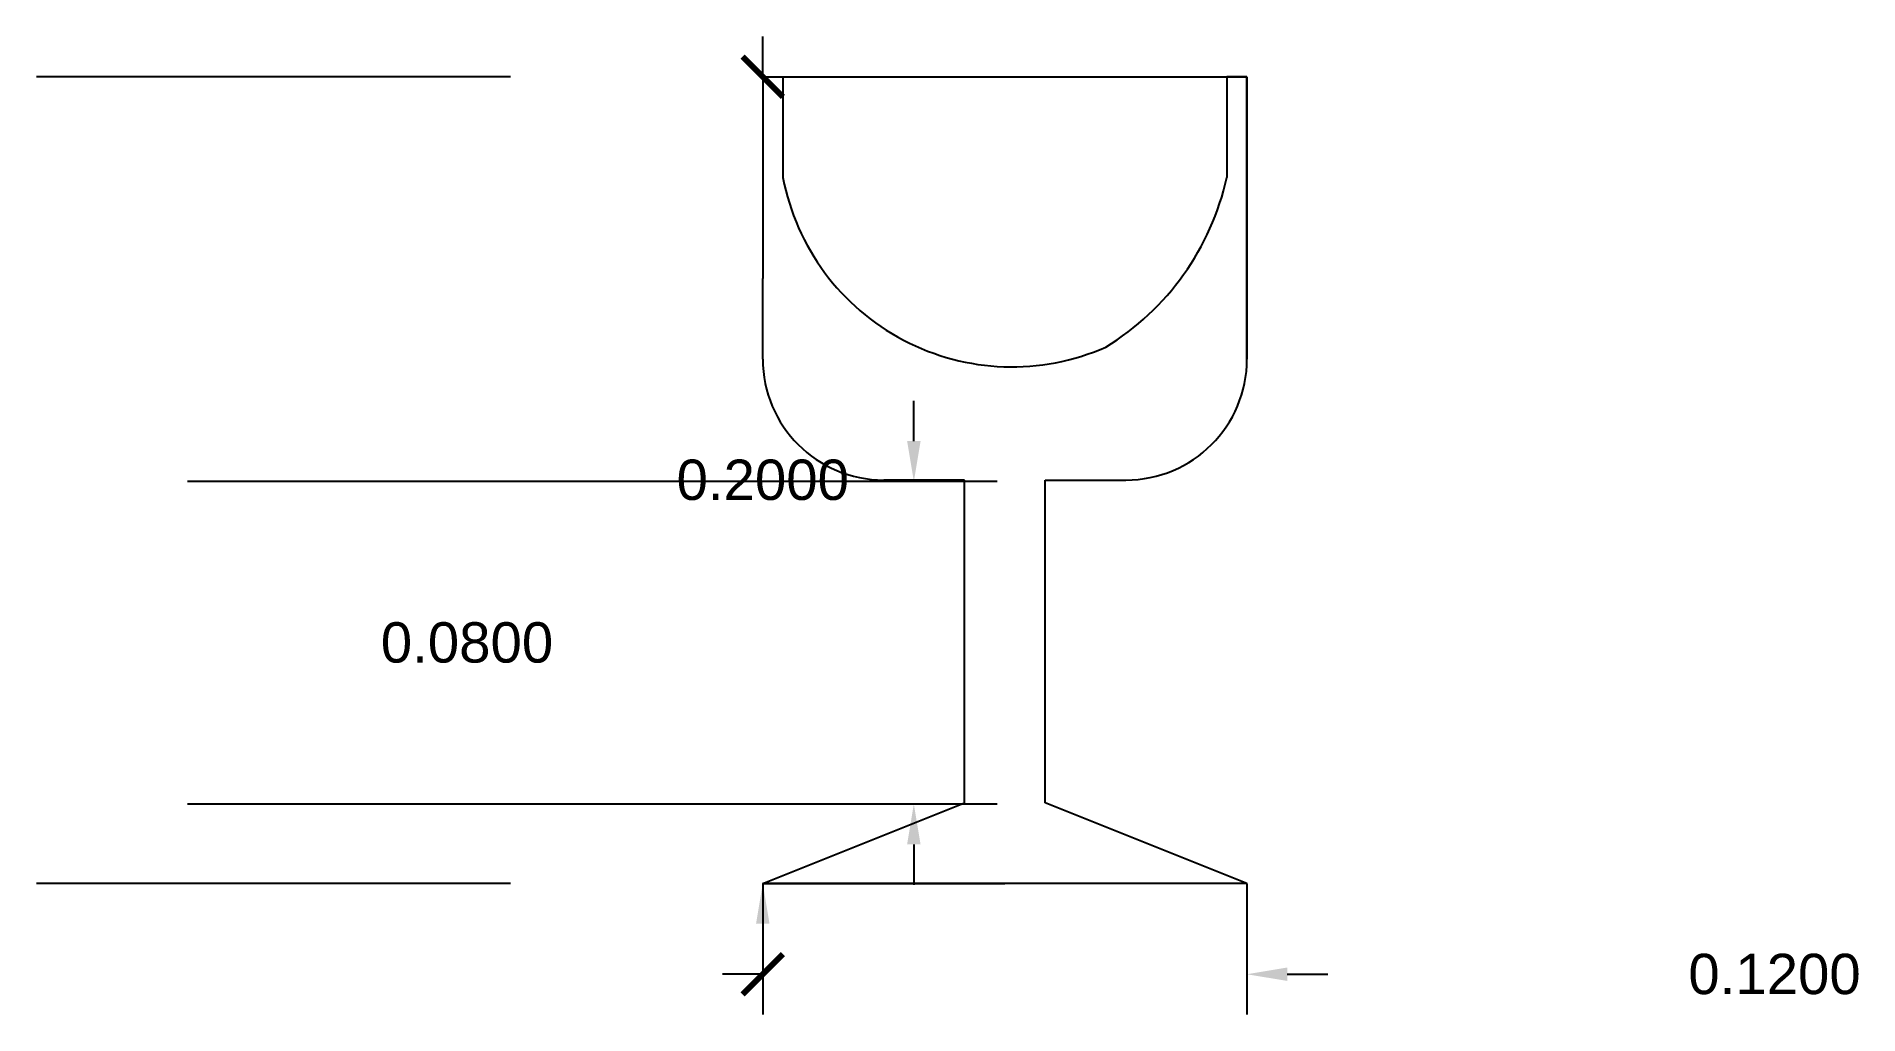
# Model space of a CAD drawing. Header units: inches. Extents: x 20.207 to 20.659, y 9.709 to 9.952.
import ezdxf

# ---------------------------------------------------------------- set-up
doc = ezdxf.new("R2010")
doc.units = ezdxf.units.IN
doc.header["$MEASUREMENT"] = 0
doc.styles.get("Standard").update_dxf_attribs({"font": 'arial.ttf'})
doc.dimstyles.get("Standard").update_dxf_attribs({"dimtxt": 0.18, "dimasz": 0.18, "dimexe": 0.18, "dimexo": 0.0625, "dimgap": 0.09, "dimtad": 0, "dimtih": 1, "dimtoh": 1, "dimdec": 4, "dimzin": 0, "dimdsep": 46, "dimtxsty": 'Standard', "dimcen": 0.09, "dimadec": 0, "dimazin": 0, "dimtfac": 1, "dimtdec": 4, "dimtofl": 0, "dimtmove": 0, "dimatfit": 3, "dimfxl": 1, "dimtolj": 1, "dimtzin": 0, "dimarcsym": 0})

# ---------------------------------------------------------------- blocks, each defined once
blk = doc.blocks.new('_ArchTick')
at = {"color": 0, "linetype": 'ByBlock', "const_width": 0.15}
blk.add_lwpolyline([(-0.5, -0.5), (0.5, 0.5)], dxfattribs=at)
blk = doc.blocks.new('*D2')
at = {"color": 0, "lineweight": -2, "transparency": 16777216}
for p, q in [((20.38738308867125, 9.941868990681506), (20.38738308867125, 9.951868990681506)), ((20.32488308867118, 9.941868990681506), (20.20738308867111, 9.941868990681506)), ((20.32488308867118, 9.741868990681507), (20.20738308867111, 9.741868990681507)), ((20.38738308867125, 9.731868990681507), (20.38738308867125, 9.721868990681507))]:
    blk.add_line(p, q, dxfattribs=at)
at = {"color": 0, "transparency": 16777216}
blk.add_solid([(20.38571642200458, 9.731868990681507), (20.38904975533791, 9.731868990681507), (20.38738308867125, 9.741868990681507)], dxfattribs=at)
at = {"layer": 'Defpoints', "color": 0, "transparency": 16777216}
for p in [(20.38738308867118, 9.941868990681506), (20.38738308867118, 9.741868990681507), (20.38738308867125, 9.741868990681507)]:
    blk.add_point(p, dxfattribs=at)
at = {"color": 0, "lineweight": -2, "transparency": 16777216, "xscale": 0.01, "yscale": 0.01, "zscale": 0.01, "rotation": 270}
blk.add_blockref('_ArchTick', (20.38738308867125, 9.941868990681506), dxfattribs=at)
at = {"color": 0, "transparency": 16777216, "insert": (20.38738308867125, 9.841868990681498), "char_height": 0.01, "attachment_point": 5}
blk.add_mtext('\\A1;0.2000', dxfattribs=at)
blk = doc.blocks.new('*D4')
at = {"color": 0, "lineweight": -2, "transparency": 16777216}
for p, q in [((20.38738308867122, 9.741868990681523), (20.38738308867122, 9.709328324455312)), ((20.50738308867117, 9.741868990681503), (20.50738308867117, 9.709328324455312)), ((20.38738308867122, 9.719328324455311), (20.37738308867122, 9.719328324455311)), ((20.51738308867117, 9.719328324455311), (20.52738308867117, 9.719328324455311))]:
    blk.add_line(p, q, dxfattribs=at)
at = {"color": 0, "transparency": 16777216}
blk.add_solid([(20.51738308867117, 9.720994991121978), (20.51738308867117, 9.717661657788645), (20.50738308867117, 9.719328324455311)], dxfattribs=at)
at = {"layer": 'Defpoints', "color": 0, "transparency": 16777216}
for p in [(20.38738308867122, 9.741868990681523), (20.50738308867117, 9.741868990681503), (20.50738308867117, 9.719328324455311)]:
    blk.add_point(p, dxfattribs=at)
at = {"color": 0, "lineweight": -2, "transparency": 16777216, "xscale": 0.01, "yscale": 0.01, "zscale": 0.01}
blk.add_blockref('_ArchTick', (20.38738308867122, 9.719328324455311), dxfattribs=at)
at = {"color": 0, "transparency": 16777216, "insert": (20.63812319781169, 9.719328324455311), "char_height": 0.01, "attachment_point": 5}
blk.add_mtext('\\A1;0.1200', dxfattribs=at)
blk = doc.blocks.new('*D5')
at = {"color": 0, "lineweight": -2, "transparency": 16777216}
for p, q in [((20.42482726442243, 9.851537076051757), (20.42482726442243, 9.861537076051757)), ((20.4454830162521, 9.841537076051758), (20.24482726442243, 9.841537076051758)), ((20.4454830162521, 9.761537076051757), (20.24482726442243, 9.761537076051757)), ((20.42482726442243, 9.751537076051758), (20.42482726442243, 9.741537076051758))]:
    blk.add_line(p, q, dxfattribs=at)
at = {"color": 0, "transparency": 16777216}
for points in [[(20.42316059775576, 9.851537076051757), (20.42649393108909, 9.851537076051757), (20.42482726442243, 9.841537076051758)], [(20.42316059775576, 9.751537076051758), (20.42649393108909, 9.751537076051758), (20.42482726442243, 9.761537076051757)]]:
    blk.add_solid(points, dxfattribs=at)
at = {"layer": 'Defpoints', "color": 0, "transparency": 16777216}
for p in [(20.5079830162521, 9.841537076051758), (20.42482726442243, 9.761537076051757), (20.5079830162521, 9.761537076051757)]:
    blk.add_point(p, dxfattribs=at)
at = {"color": 0, "transparency": 16777216, "insert": (20.31408715528191, 9.80153707605175), "char_height": 0.01, "width": 0.07252287057672646, "attachment_point": 5}
blk.add_mtext('\\A1;0.0800', dxfattribs=at)

msp = doc.modelspace()

# ---------------------------------------------------------------- linework, layer by layer
for p, q in [((20.38738308867117, 9.941868990681503), (20.50738308867117, 9.941868990681503)), ((20.38738308867117, 9.941868990681503), (20.38738308867117, 9.891868990681502)), ((20.38738308867117, 9.941868990681503), (20.39238308867117, 9.941868990681503)), ((20.39238308867117, 9.941868990681503), (20.39238308867117, 9.916868990681502)), ((20.50738308867117, 9.941868990681503), (20.50238308867117, 9.941868990681503)), ((20.50238308867117, 9.941868990681503), (20.50238308867117, 9.9168689906815)), ((20.50738308867117, 9.941868990681503), (20.50738308867117, 9.871868990681502)), ((20.50738308867117, 9.891868990681504), (20.50738308867117, 9.941868990681503)), ((20.38738308867117, 9.871868990681502), (20.38738308867117, 9.891868990681504)), ((20.50738308867117, 9.871868990681502), (20.50738308867117, 9.891868990681504)), ((20.43738308867117, 9.841868990681503), (20.41738308867117, 9.841868990681503)), ((20.43738308867117, 9.761868990681503), (20.43738308867117, 9.841868990681503)), ((20.45738308867117, 9.761868990681503), (20.45738308867117, 9.841868990681503)), ((20.45738308867117, 9.841868990681503), (20.47738308867117, 9.841868990681503)), ((20.38738308867117, 9.741868990681503), (20.43738308867117, 9.761868990681503)), ((20.50738308867117, 9.741868990681503), (20.45738308867117, 9.761868990681503)), ((20.50738308867117, 9.741868990681503), (20.38738308867117, 9.741868990681503)), ((20.38738308867117, 9.741868990681503), (20.44738308867117, 9.741868990681503)), ((20.38738308867117, 9.741868990681503), (20.43738308867117, 9.741868990681503)), ((20.50738308867117, 9.741868990681503), (20.45738308867117, 9.741868990681503))]:
    msp.add_line(p, q)
for centre, radius, start, end in [((20.44911852981807, 9.927705024489839), 0.05776097221159442, 190.8128321269063, 293.7516456385092), ((20.43796014773454, 9.93112743967423), 0.06598195728078365, 301.4465099379991, 347.5201542183362), ((20.41738308867117, 9.871868990681502), 0.03, 180, 270), ((20.47738308867117, 9.871868990681502), 0.03, 270, 0)]:
    msp.add_arc(centre, radius, start, end)

# ---------------------------------------------------------------- dimensions: what is measured, and where the dimension line sits
dim = msp.add_linear_dim(base=(20.38738308867125, 9.741868990681507), p1=(20.38738308867117, 9.941868990681503), p2=(20.38738308867117, 9.741868990681503), angle=90, dimstyle='Standard', override={"dimtxt": 0.01, "dimasz": 0.01, "dimblk1": 'ArchTick', "dimsah": 1})
dim.commit()
dim.dimension.update_dxf_attribs({"geometry": '*D2', "text_midpoint": (20.38738308867125, 9.841868990681498)})
dim = msp.add_linear_dim(base=(20.42482726442243, 9.761537076051757), p1=(20.5079830162521, 9.841537076051754), p2=(20.5079830162521, 9.761537076051754), angle=90, dimstyle='Standard', override={"dimtxt": 0.01, "dimasz": 0.01, "dimtad": 3})
dim.commit()
dim.dimension.update_dxf_attribs({"geometry": '*D5', "text_midpoint": (20.42482726442243, 9.80153707605175), "dimtype": 160})
dim = msp.add_linear_dim(base=(20.50738308867117, 9.719328324455311), p1=(20.38738308867122, 9.741868990681523), p2=(20.50738308867117, 9.741868990681503), dimstyle='Standard', override={"dimtxt": 0.01, "dimasz": 0.01, "dimexe": 0.01, "dimexo": 0, "dimblk1": 'ArchTick', "dimsah": 1})
dim.commit()
dim.dimension.update_dxf_attribs({"geometry": '*D4', "text_midpoint": (20.63812319781169, 9.719328324455311), "dimtype": 160})

doc.saveas('drawing.dxf')
